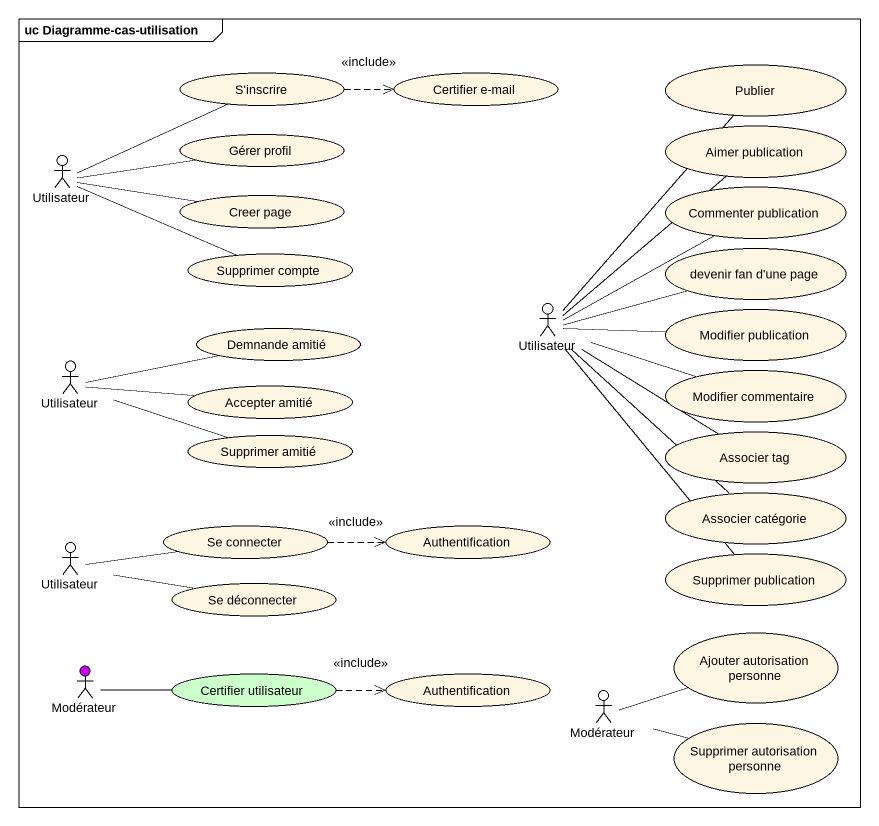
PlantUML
@startuml
mainframe uc Diagramme-cas-utilisation
usecase "S'inscrire" as S_inscrire
usecase "Certifier e-mail" as Certifier_e_mail
usecase Publier
usecase "Gérer profil" as Gérer_profil
usecase "Aimer publication" as Aimer_publication
actor Utilisateur
usecase "Creer page" as Creer_page
usecase "Commenter publication" as Commenter_publication
usecase "devenir fan d'une page" as devenir_fan_d_une_page
usecase "Supprimer compte" as Supprimer_compte
actor "Utilisateur" as Utilisateur_2
usecase "Demnande amitié" as Demnande_amitié
usecase "Modifier publication" as Modifier_publication
actor "Utilisateur" as Utilisateur_3
usecase "Accepter amitié" as Accepter_amitié
usecase "Modifier commentaire" as Modifier_commentaire
usecase "Supprimer amitié" as Supprimer_amitié
usecase "Associer tag" as Associer_tag
usecase "Associer catégorie" as Associer_catégorie
actor "Utilisateur" as Utilisateur_4
usecase "Se connecter" as Se_connecter
usecase Authentification
usecase "Supprimer publication" as Supprimer_publication
usecase "Se déconnecter" as Se_déconnecter
actor Modérateur #CC00FF
usecase "Certifier utilisateur" as Certifier_utilisateur #CCFFCC
usecase "Authentification" as Authentification_2
usecase "Ajouter autorisation personne" as Ajouter_autorisation
actor "Modérateur" as Modérateur_2
usecase "Supprimer autorisation personne" as Supprimer_autorisation
S_inscrire .right.> Certifier_e_mail : <<include>>
Utilisateur -right- S_inscrire
Utilisateur -right- Gérer_profil
Utilisateur -right- Creer_page
Supprimer_compte -left- Utilisateur
Utilisateur_2 -up- Publier
Utilisateur_2 -up- Aimer_publication
Utilisateur_2 -right- Commenter_publication
Utilisateur_2 -right- devenir_fan_d_une_page
Utilisateur_2 -right- Modifier_publication
Utilisateur_2 -right- Modifier_commentaire
Utilisateur_2 -- Associer_tag
Utilisateur_3 -right- Demnande_amitié
Utilisateur_3 -right- Accepter_amitié
Utilisateur_3 -right- Supprimer_amitié
Associer_catégorie -up- Utilisateur_2
Utilisateur_4 -right- Se_connecter
Utilisateur_4 -right- Se_déconnecter
Se_connecter .right.> Authentification : <<include>>
Supprimer_publication -up- Utilisateur_2
Certifier_utilisateur -left- Modérateur
Certifier_utilisateur .right.> Authentification_2 : <<include>>
Ajouter_autorisation -left- Modérateur_2
Supprimer_autorisation -left- Modérateur_2
@enduml
